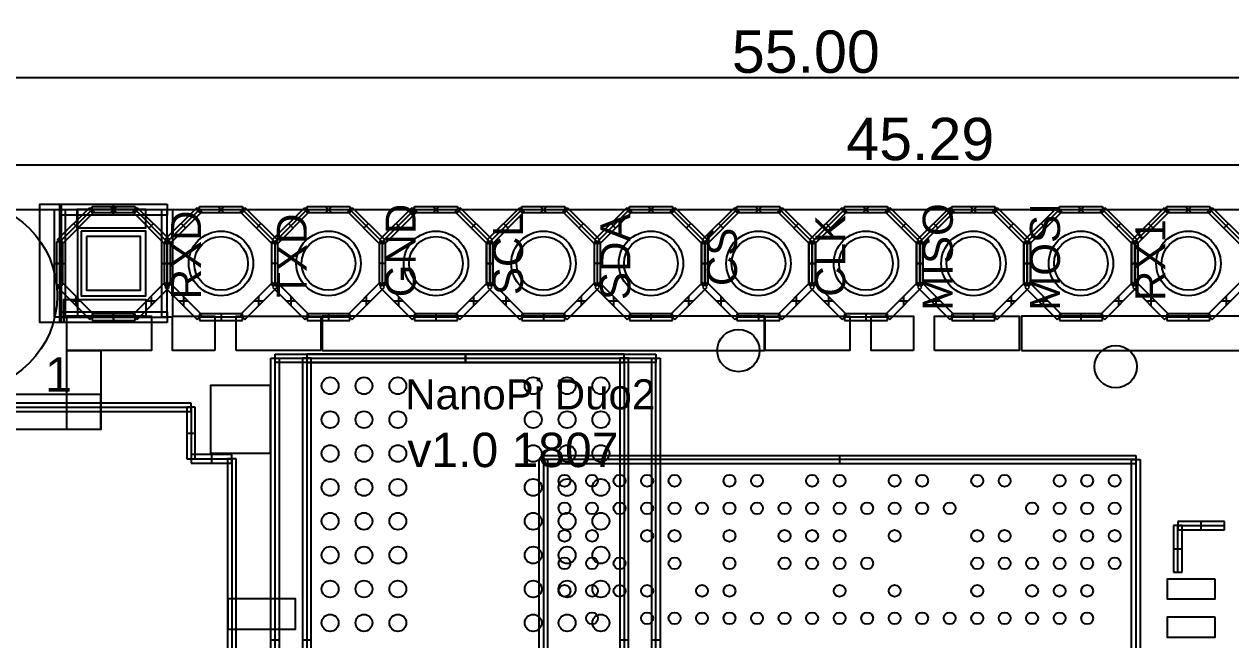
# Model space of a CAD drawing. Header units: millimetres. Extents: x -8.1 to 62.8, y -0.2 to 29.8.
# Drawn here: x 9.03 to 37.54, y 15.24 to 29.78 of the extents above; entities that cross this region are included whole.
import ezdxf

# ---------------------------------------------------------------- set-up
doc = ezdxf.new("R2010")
doc.units = ezdxf.units.MM
doc.header["$MEASUREMENT"] = 0
for name, color, linetype in [('BOT', 12, 'Continuous'), ('KEEPOUT', 13, 'Continuous'), ('SIKL-BOT', 253, 'Continuous'), ('SILK-TOP', 1, 'Continuous'), ('SOLD-TOP', 5, 'Continuous'), ('TOP', 11, 'Continuous'), ('预设值', 7, 'Continuous')]:
    doc.layers.add(name, color=color, linetype=linetype)
doc.styles.add('预设值', font='arial.ttf')
doc.dimstyles.new('尺寸标注造型 01', dxfattribs={"dimtxt": 1, "dimasz": 1, "dimexe": 0.5, "dimexo": 0.5, "dimgap": 0.09, "dimtad": 1, "dimtoh": 1, "dimzin": 1, "dimdsep": 46, "dimtxsty": '预设值', "dimcen": 0.5, "dimazin": 0, "dimtfac": 1, "dimtdec": 4, "dimtix": 1, "dimtmove": 0, "dimatfit": 3, "dimfxl": 1, "dimtolj": 1, "dimtzin": 1, "dimarcsym": 0})

# ---------------------------------------------------------------- blocks, each defined once
blk = doc.blocks.new('*D3')
at = {"layer": 'Defpoints', "color": 0}
for p in [(52.848, 26.461), (7.56, 23.368), (52.848, 23.368)]:
    blk.add_point(p, dxfattribs=at)
at = {"layer": '预设值', "color": 0, "lineweight": -2}
for p, q in [((7.56, 23.868), (7.56, 26.961)), ((52.848, 23.868), (52.848, 26.961)), ((8.56, 26.461), (51.848, 26.461))]:
    blk.add_line(p, q, dxfattribs=at)
at = {"layer": '预设值', "color": 0}
for points in [[(8.56, 26.628), (8.56, 26.295), (7.56, 26.461)], [(51.848, 26.295), (51.848, 26.628), (52.848, 26.461)]]:
    blk.add_solid(points, dxfattribs=at)
at = {"layer": '预设值', "color": 0, "insert": (30.204, 27.062), "char_height": 1, "attachment_point": 5, "style": '预设值'}
blk.add_mtext('\\A1;45.29', dxfattribs=at)
blk = doc.blocks.new('*D4')
at = {"layer": 'Defpoints', "color": 0}
for p in [(55, 28.525), (0, 23.079), (55, 21.753)]:
    blk.add_point(p, dxfattribs=at)
at = {"layer": '预设值', "color": 0, "lineweight": -2}
for p, q in [((0, 23.579), (0, 29.025)), ((55, 22.253), (55, 29.025)), ((1, 28.525), (54, 28.525))]:
    blk.add_line(p, q, dxfattribs=at)
at = {"layer": '预设值', "color": 0}
for points in [[(1, 28.692), (1, 28.358), (0, 28.525)], [(54, 28.358), (54, 28.692), (55, 28.525)]]:
    blk.add_solid(points, dxfattribs=at)
at = {"layer": '预设值', "color": 0, "insert": (27.5, 29.125), "char_height": 1, "attachment_point": 5, "style": '预设值'}
blk.add_mtext('\\A1;55.00', dxfattribs=at)

msp = doc.modelspace()

# ---------------------------------------------------------------- linework, layer by layer
at = {"layer": 'BOT'}
for points in [[(10.506, 24.765), (10.506, 23.495), (11.776, 23.495), (11.776, 24.765), (10.506, 24.765)], [(13.429, 19.65), (14.851, 19.65), (14.851, 21.25), (13.429, 21.25), (13.429, 19.65)], [(13.84, 15.494), (15.44, 15.494), (15.44, 16.206), (13.84, 16.206), (13.84, 15.494)]]:
    msp.add_lwpolyline(points, dxfattribs=at)
for centre, radius in [((13.681, 24.13), 0.635), ((16.221, 24.13), 0.635), ((18.761, 24.13), 0.635), ((21.301, 24.13), 0.635), ((23.841, 24.13), 0.635), ((26.381, 24.13), 0.635), ((28.921, 24.13), 0.635), ((31.461, 24.13), 0.635), ((34.001, 24.13), 0.635), ((36.541, 24.13), 0.635), ((25.908, 22.073), 0.5), ((34.823, 21.692), 0.5), ((16.259, 21.24), 0.2), ((17.059, 21.24), 0.2), ((17.859, 21.24), 0.2), ((21.059, 21.24), 0.2), ((21.859, 21.24), 0.2), ((22.659, 21.24), 0.2), ((16.259, 20.44), 0.2), ((17.059, 20.44), 0.2), ((17.859, 20.44), 0.2), ((21.059, 20.44), 0.2), ((21.859, 20.44), 0.2), ((22.659, 20.44), 0.2), ((16.259, 19.64), 0.2), ((17.059, 19.64), 0.2), ((17.859, 19.64), 0.2), ((21.059, 19.64), 0.2), ((21.859, 19.64), 0.2), ((22.659, 19.64), 0.2), ((16.259, 18.84), 0.2), ((17.059, 18.84), 0.2), ((17.859, 18.84), 0.2), ((21.059, 18.84), 0.2), ((21.859, 18.84), 0.2), ((22.659, 18.84), 0.2), ((16.259, 18.04), 0.2), ((17.059, 18.04), 0.2), ((17.859, 18.04), 0.2), ((21.059, 18.04), 0.2), ((21.859, 18.04), 0.2), ((22.659, 18.04), 0.2), ((16.259, 17.24), 0.2), ((17.059, 17.24), 0.2), ((17.859, 17.24), 0.2), ((21.059, 17.24), 0.2), ((21.859, 17.24), 0.2), ((22.659, 17.24), 0.2), ((16.259, 16.44), 0.2), ((17.059, 16.44), 0.2), ((17.859, 16.44), 0.2), ((21.059, 16.44), 0.2), ((21.859, 16.44), 0.2), ((22.659, 16.44), 0.2), ((16.259, 15.64), 0.2), ((17.059, 15.64), 0.2), ((17.859, 15.64), 0.2), ((21.059, 15.64), 0.2), ((21.859, 15.64), 0.2), ((22.659, 15.64), 0.2)]:
    msp.add_circle(centre, radius, dxfattribs=at)
at = {"layer": 'KEEPOUT'}
msp.add_circle((7.56, 23.368), 2.25, dxfattribs=at)
at = {"layer": 'SIKL-BOT'}
for p, q in [((9.744, 22.86), (9.744, 25.4)), ((9.744, 25.4), (9.998, 25.4)), ((9.817, 24.692), (10.579, 25.454)), ((9.871, 25.527), (12.411, 25.527)), ((9.871, 25.273), (9.871, 25.527)), ((10.633, 25.4), (9.871, 24.638)), ((9.871, 22.86), (9.871, 25.4)), ((9.871, 25.4), (12.411, 25.4)), ((9.998, 25.4), (9.998, 22.86)), ((10.579, 25.454), (10.687, 25.346)), ((10.633, 25.476), (11.649, 25.476)), ((10.633, 25.324), (10.633, 25.476)), ((11.217, 25.476), (11.065, 25.324)), ((11.217, 25.324), (11.065, 25.476)), ((11.141, 25.273), (11.141, 25.527)), ((11.595, 25.346), (11.703, 25.454)), ((11.649, 25.476), (11.649, 25.324)), ((12.411, 24.638), (11.649, 25.4)), ((11.703, 25.454), (12.465, 24.692)), ((12.284, 25.4), (12.538, 25.4)), ((12.284, 22.86), (12.284, 25.4)), ((12.357, 24.692), (13.119, 25.454)), ((12.411, 25.527), (12.411, 25.273)), ((13.173, 25.4), (12.411, 24.638)), ((12.411, 22.86), (12.411, 25.4)), ((12.538, 25.4), (12.538, 22.86)), ((13.119, 25.454), (13.227, 25.346)), ((13.173, 25.476), (14.189, 25.476)), ((13.173, 25.324), (13.173, 25.476)), ((13.757, 25.476), (13.605, 25.324)), ((13.757, 25.324), (13.605, 25.476)), ((14.135, 25.346), (14.243, 25.454)), ((14.189, 25.476), (14.189, 25.324)), ((14.951, 24.638), (14.189, 25.4)), ((14.243, 25.454), (15.005, 24.692)), ((14.897, 24.692), (15.659, 25.454)), ((15.713, 25.4), (14.951, 24.638)), ((15.659, 25.454), (15.767, 25.346)), ((15.713, 25.476), (16.729, 25.476)), ((15.713, 25.324), (15.713, 25.476)), ((16.297, 25.476), (16.145, 25.324)), ((16.297, 25.324), (16.145, 25.476)), ((16.675, 25.346), (16.783, 25.454)), ((16.729, 25.476), (16.729, 25.324)), ((17.491, 24.638), (16.729, 25.4)), ((16.783, 25.454), (17.545, 24.692)), ((17.437, 24.692), (18.199, 25.454)), ((18.253, 25.4), (17.491, 24.638)), ((18.199, 25.454), (18.307, 25.346)), ((18.253, 25.476), (19.269, 25.476)), ((18.253, 25.324), (18.253, 25.476)), ((18.837, 25.476), (18.685, 25.324)), ((18.837, 25.324), (18.685, 25.476)), ((19.215, 25.346), (19.323, 25.454)), ((19.269, 25.476), (19.269, 25.324)), ((20.031, 24.638), (19.269, 25.4)), ((19.323, 25.454), (20.085, 24.692)), ((19.977, 24.692), (20.739, 25.454)), ((20.793, 25.4), (20.031, 24.638)), ((20.739, 25.454), (20.847, 25.346)), ((20.793, 25.476), (21.809, 25.476)), ((20.793, 25.324), (20.793, 25.476)), ((21.377, 25.476), (21.225, 25.324)), ((21.377, 25.324), (21.225, 25.476)), ((21.755, 25.346), (21.863, 25.454)), ((21.809, 25.476), (21.809, 25.324)), ((22.571, 24.638), (21.809, 25.4)), ((21.863, 25.454), (22.625, 24.692)), ((22.517, 24.692), (23.279, 25.454)), ((23.333, 25.4), (22.571, 24.638)), ((23.279, 25.454), (23.387, 25.346)), ((23.333, 25.476), (24.349, 25.476)), ((23.333, 25.324), (23.333, 25.476)), ((23.917, 25.476), (23.765, 25.324)), ((23.917, 25.324), (23.765, 25.476)), ((24.295, 25.346), (24.403, 25.454)), ((24.349, 25.476), (24.349, 25.324)), ((25.111, 24.638), (24.349, 25.4)), ((24.403, 25.454), (25.165, 24.692)), ((25.057, 24.692), (25.819, 25.454)), ((25.873, 25.4), (25.111, 24.638)), ((25.819, 25.454), (25.927, 25.346)), ((25.873, 25.476), (26.889, 25.476)), ((25.873, 25.324), (25.873, 25.476)), ((26.457, 25.476), (26.305, 25.324)), ((26.457, 25.324), (26.305, 25.476)), ((26.835, 25.346), (26.943, 25.454)), ((26.889, 25.476), (26.889, 25.324)), ((27.651, 24.638), (26.889, 25.4)), ((26.943, 25.454), (27.705, 24.692)), ((27.597, 24.692), (28.359, 25.454)), ((28.413, 25.4), (27.651, 24.638)), ((28.359, 25.454), (28.467, 25.346)), ((28.413, 25.476), (29.429, 25.476)), ((28.413, 25.324), (28.413, 25.476)), ((28.997, 25.476), (28.845, 25.324)), ((28.997, 25.324), (28.845, 25.476)), ((29.375, 25.346), (29.483, 25.454)), ((29.429, 25.476), (29.429, 25.324)), ((30.191, 24.638), (29.429, 25.4)), ((29.483, 25.454), (30.245, 24.692)), ((30.137, 24.692), (30.899, 25.454)), ((30.953, 25.4), (30.191, 24.638)), ((30.899, 25.454), (31.007, 25.346)), ((30.953, 25.476), (31.969, 25.476)), ((30.953, 25.324), (30.953, 25.476)), ((31.537, 25.476), (31.385, 25.324)), ((31.537, 25.324), (31.385, 25.476)), ((31.915, 25.346), (32.023, 25.454)), ((31.969, 25.476), (31.969, 25.324)), ((32.731, 24.638), (31.969, 25.4)), ((32.023, 25.454), (32.785, 24.692)), ((32.677, 24.692), (33.439, 25.454)), ((33.493, 25.4), (32.731, 24.638)), ((33.439, 25.454), (33.547, 25.346)), ((33.493, 25.476), (34.509, 25.476)), ((33.493, 25.324), (33.493, 25.476)), ((34.077, 25.476), (33.925, 25.324)), ((34.077, 25.324), (33.925, 25.476)), ((34.455, 25.346), (34.563, 25.454)), ((34.509, 25.476), (34.509, 25.324)), ((35.271, 24.638), (34.509, 25.4)), ((34.563, 25.454), (35.325, 24.692)), ((35.217, 24.692), (35.979, 25.454)), ((36.033, 25.4), (35.271, 24.638)), ((35.979, 25.454), (36.087, 25.346)), ((36.033, 25.476), (37.049, 25.476)), ((36.033, 25.324), (36.033, 25.476)), ((36.617, 25.476), (36.465, 25.324)), ((36.617, 25.324), (36.465, 25.476)), ((36.995, 25.346), (37.103, 25.454)), ((37.049, 25.476), (37.049, 25.324)), ((37.811, 24.638), (37.049, 25.4)), ((37.103, 25.454), (37.865, 24.692)), ((12.411, 25.273), (9.871, 25.273)), ((10.687, 25.346), (9.925, 24.584)), ((11.649, 25.324), (10.633, 25.324)), ((12.357, 24.584), (11.595, 25.346)), ((13.227, 25.346), (12.465, 24.584)), ((14.189, 25.324), (13.173, 25.324)), ((14.897, 24.584), (14.135, 25.346)), ((15.767, 25.346), (15.005, 24.584)), ((16.729, 25.324), (15.713, 25.324)), ((17.437, 24.584), (16.675, 25.346)), ((18.307, 25.346), (17.545, 24.584)), ((19.269, 25.324), (18.253, 25.324)), ((19.977, 24.584), (19.215, 25.346)), ((20.847, 25.346), (20.085, 24.584)), ((21.809, 25.324), (20.793, 25.324)), ((22.517, 24.584), (21.755, 25.346)), ((23.387, 25.346), (22.625, 24.584)), ((24.349, 25.324), (23.333, 25.324)), ((25.057, 24.584), (24.295, 25.346)), ((25.927, 25.346), (25.165, 24.584)), ((26.889, 25.324), (25.873, 25.324)), ((27.597, 24.584), (26.835, 25.346)), ((28.467, 25.346), (27.705, 24.584)), ((29.429, 25.324), (28.413, 25.324)), ((30.137, 24.584), (29.375, 25.346)), ((31.007, 25.346), (30.245, 24.584)), ((31.969, 25.324), (30.953, 25.324)), ((32.677, 24.584), (31.915, 25.346)), ((33.547, 25.346), (32.785, 24.584)), ((34.509, 25.324), (33.493, 25.324)), ((35.217, 24.584), (34.455, 25.346)), ((36.087, 25.346), (35.325, 24.584)), ((37.049, 25.324), (36.033, 25.324)), ((37.757, 24.584), (36.995, 25.346)), ((10.306, 24.965), (10.198, 25.073)), ((12.084, 25.073), (11.976, 24.965)), ((12.846, 24.965), (12.738, 25.073)), ((14.624, 25.073), (14.516, 24.965)), ((15.386, 24.965), (15.278, 25.073)), ((17.164, 25.073), (17.056, 24.965)), ((17.926, 24.965), (17.818, 25.073)), ((19.704, 25.073), (19.596, 24.965)), ((20.466, 24.965), (20.358, 25.073)), ((22.244, 25.073), (22.136, 24.965)), ((23.006, 24.965), (22.898, 25.073)), ((24.784, 25.073), (24.676, 24.965)), ((25.546, 24.965), (25.438, 25.073)), ((27.324, 25.073), (27.216, 24.965)), ((28.086, 24.965), (27.978, 25.073)), ((29.864, 25.073), (29.756, 24.965)), ((30.626, 24.965), (30.518, 25.073)), ((32.404, 25.073), (32.296, 24.965)), ((33.166, 24.965), (33.058, 25.073)), ((34.944, 25.073), (34.836, 24.965)), ((35.706, 24.965), (35.598, 25.073)), ((37.484, 25.073), (37.376, 24.965)), ((9.795, 24.638), (9.795, 23.622)), ((9.947, 24.638), (9.795, 24.638)), ((9.925, 24.584), (9.817, 24.692)), ((9.871, 24.638), (9.871, 23.622)), ((9.947, 23.622), (9.947, 24.638)), ((12.335, 24.638), (12.335, 23.622)), ((12.487, 24.638), (12.335, 24.638)), ((12.335, 24.638), (12.335, 23.622)), ((12.487, 24.638), (12.335, 24.638)), ((12.465, 24.692), (12.357, 24.584)), ((12.465, 24.584), (12.357, 24.692)), ((12.411, 24.638), (12.411, 23.622)), ((12.411, 24.638), (12.411, 23.622)), ((12.487, 23.622), (12.487, 24.638)), ((12.487, 23.622), (12.487, 24.638)), ((14.875, 24.638), (14.875, 23.622)), ((15.027, 24.638), (14.875, 24.638)), ((14.875, 24.638), (14.875, 23.622)), ((15.027, 24.638), (14.875, 24.638)), ((15.005, 24.692), (14.897, 24.584)), ((15.005, 24.584), (14.897, 24.692)), ((14.951, 24.638), (14.951, 23.622)), ((14.951, 24.638), (14.951, 23.622)), ((15.027, 23.622), (15.027, 24.638)), ((15.027, 23.622), (15.027, 24.638)), ((17.415, 24.638), (17.415, 23.622)), ((17.567, 24.638), (17.415, 24.638)), ((17.415, 24.638), (17.415, 23.622)), ((17.567, 24.638), (17.415, 24.638)), ((17.545, 24.692), (17.437, 24.584)), ((17.545, 24.584), (17.437, 24.692)), ((17.491, 24.638), (17.491, 23.622)), ((17.491, 24.638), (17.491, 23.622)), ((17.567, 23.622), (17.567, 24.638)), ((17.567, 23.622), (17.567, 24.638)), ((19.955, 24.638), (19.955, 23.622)), ((20.107, 24.638), (19.955, 24.638)), ((19.955, 24.638), (20.107, 24.638)), ((19.955, 23.622), (19.955, 24.638)), ((19.955, 24.638), (19.955, 23.622)), ((20.107, 24.638), (19.955, 24.638)), ((20.085, 24.692), (19.977, 24.584)), ((20.085, 24.584), (19.977, 24.692)), ((20.031, 24.638), (20.031, 23.622)), ((20.031, 23.622), (20.031, 24.638)), ((20.031, 24.638), (20.031, 23.622)), ((20.107, 23.622), (20.107, 24.638)), ((20.107, 24.638), (20.107, 23.622)), ((20.107, 23.622), (20.107, 24.638)), ((22.495, 24.638), (22.495, 23.622)), ((22.647, 24.638), (22.495, 24.638)), ((22.495, 24.638), (22.495, 23.622)), ((22.647, 24.638), (22.495, 24.638)), ((22.625, 24.584), (22.517, 24.692)), ((22.625, 24.692), (22.517, 24.584)), ((22.571, 24.638), (22.571, 23.622)), ((22.571, 24.638), (22.571, 23.622)), ((22.647, 23.622), (22.647, 24.638)), ((22.647, 23.622), (22.647, 24.638)), ((25.035, 24.638), (25.187, 24.638)), ((25.035, 23.622), (25.035, 24.638)), ((25.035, 24.638), (25.035, 23.622)), ((25.187, 24.638), (25.035, 24.638)), ((25.035, 24.638), (25.035, 23.622)), ((25.187, 24.638), (25.035, 24.638)), ((25.165, 24.692), (25.057, 24.584)), ((25.165, 24.584), (25.057, 24.692)), ((25.111, 23.622), (25.111, 24.638)), ((25.111, 24.638), (25.111, 23.622)), ((25.111, 24.638), (25.111, 23.622)), ((25.187, 24.638), (25.187, 23.622)), ((25.187, 23.622), (25.187, 24.638)), ((25.187, 23.622), (25.187, 24.638)), ((27.575, 24.638), (27.727, 24.638)), ((27.575, 23.622), (27.575, 24.638)), ((27.575, 24.638), (27.575, 23.622)), ((27.727, 24.638), (27.575, 24.638)), ((27.575, 24.638), (27.575, 23.622)), ((27.727, 24.638), (27.575, 24.638)), ((27.705, 24.692), (27.597, 24.584)), ((27.705, 24.584), (27.597, 24.692)), ((27.651, 23.622), (27.651, 24.638)), ((27.651, 24.638), (27.651, 23.622)), ((27.651, 24.638), (27.651, 23.622)), ((27.727, 24.638), (27.727, 23.622)), ((27.727, 23.622), (27.727, 24.638)), ((27.727, 23.622), (27.727, 24.638)), ((30.115, 24.638), (30.267, 24.638)), ((30.115, 23.622), (30.115, 24.638)), ((30.115, 24.638), (30.115, 23.622)), ((30.267, 24.638), (30.115, 24.638)), ((30.115, 24.638), (30.115, 23.622)), ((30.267, 24.638), (30.115, 24.638)), ((30.245, 24.692), (30.137, 24.584)), ((30.245, 24.584), (30.137, 24.692)), ((30.191, 23.622), (30.191, 24.638)), ((30.191, 24.638), (30.191, 23.622)), ((30.191, 24.638), (30.191, 23.622)), ((30.267, 24.638), (30.267, 23.622)), ((30.267, 23.622), (30.267, 24.638)), ((30.267, 23.622), (30.267, 24.638)), ((32.655, 24.638), (32.807, 24.638)), ((32.655, 23.622), (32.655, 24.638)), ((32.655, 24.638), (32.655, 23.622)), ((32.807, 24.638), (32.655, 24.638)), ((32.655, 24.638), (32.655, 23.622)), ((32.807, 24.638), (32.655, 24.638)), ((32.785, 24.692), (32.677, 24.584)), ((32.785, 24.584), (32.677, 24.692)), ((32.731, 23.622), (32.731, 24.638)), ((32.731, 24.638), (32.731, 23.622)), ((32.731, 24.638), (32.731, 23.622)), ((32.807, 24.638), (32.807, 23.622)), ((32.807, 23.622), (32.807, 24.638)), ((32.807, 23.622), (32.807, 24.638)), ((35.195, 24.638), (35.347, 24.638)), ((35.195, 23.622), (35.195, 24.638)), ((35.195, 24.638), (35.195, 23.622)), ((35.347, 24.638), (35.195, 24.638)), ((35.195, 24.638), (35.195, 23.622)), ((35.347, 24.638), (35.195, 24.638)), ((35.325, 24.692), (35.217, 24.584)), ((35.325, 24.584), (35.217, 24.692)), ((35.271, 23.622), (35.271, 24.638)), ((35.271, 24.638), (35.271, 23.622)), ((35.271, 24.638), (35.271, 23.622)), ((35.347, 24.638), (35.347, 23.622)), ((35.347, 23.622), (35.347, 24.638)), ((35.347, 23.622), (35.347, 24.638)), ((9.744, 24.13), (9.998, 24.13)), ((9.947, 24.13), (9.795, 24.13)), ((12.284, 24.13), (12.538, 24.13)), ((12.487, 24.13), (12.335, 24.13)), ((12.487, 24.13), (12.335, 24.13)), ((15.027, 24.13), (14.875, 24.13)), ((15.027, 24.13), (14.875, 24.13)), ((17.567, 24.13), (17.415, 24.13)), ((17.567, 24.13), (17.415, 24.13)), ((20.107, 24.13), (19.955, 24.13)), ((19.955, 24.13), (20.107, 24.13)), ((20.107, 24.13), (19.955, 24.13)), ((22.647, 24.13), (22.495, 24.13)), ((22.647, 24.13), (22.495, 24.13)), ((25.035, 24.13), (25.187, 24.13)), ((25.187, 24.13), (25.035, 24.13)), ((25.187, 24.13), (25.035, 24.13)), ((27.575, 24.13), (27.727, 24.13)), ((27.727, 24.13), (27.575, 24.13)), ((27.727, 24.13), (27.575, 24.13)), ((30.115, 24.13), (30.267, 24.13)), ((30.267, 24.13), (30.115, 24.13)), ((30.267, 24.13), (30.115, 24.13)), ((32.655, 24.13), (32.807, 24.13)), ((32.807, 24.13), (32.655, 24.13)), ((32.807, 24.13), (32.655, 24.13)), ((35.195, 24.13), (35.347, 24.13)), ((35.347, 24.13), (35.195, 24.13)), ((35.347, 24.13), (35.195, 24.13)), ((9.925, 23.676), (9.817, 23.568)), ((10.687, 22.914), (9.925, 23.676)), ((12.357, 23.676), (11.595, 22.914)), ((12.465, 23.568), (12.357, 23.676)), ((12.465, 23.676), (12.357, 23.568)), ((13.227, 22.914), (12.465, 23.676)), ((14.897, 23.676), (14.135, 22.914)), ((15.005, 23.568), (14.897, 23.676)), ((15.005, 23.676), (14.897, 23.568)), ((15.767, 22.914), (15.005, 23.676)), ((17.437, 23.676), (16.675, 22.914)), ((17.545, 23.568), (17.437, 23.676)), ((17.545, 23.676), (17.437, 23.568)), ((18.307, 22.914), (17.545, 23.676)), ((19.977, 23.676), (19.215, 22.914)), ((20.085, 23.568), (19.977, 23.676)), ((20.085, 23.676), (19.977, 23.568)), ((20.847, 22.914), (20.085, 23.676)), ((22.517, 23.676), (21.755, 22.914)), ((22.625, 23.676), (22.517, 23.568)), ((22.625, 23.568), (22.517, 23.676)), ((23.387, 22.914), (22.625, 23.676)), ((25.057, 23.676), (24.295, 22.914)), ((25.165, 23.568), (25.057, 23.676)), ((25.165, 23.676), (25.057, 23.568)), ((25.927, 22.914), (25.165, 23.676)), ((27.597, 23.676), (26.835, 22.914)), ((27.705, 23.568), (27.597, 23.676)), ((27.705, 23.676), (27.597, 23.568)), ((28.467, 22.914), (27.705, 23.676)), ((30.137, 23.676), (29.375, 22.914)), ((30.245, 23.568), (30.137, 23.676)), ((30.245, 23.676), (30.137, 23.568)), ((31.007, 22.914), (30.245, 23.676)), ((32.677, 23.676), (31.915, 22.914)), ((32.785, 23.568), (32.677, 23.676)), ((32.785, 23.676), (32.677, 23.568)), ((33.547, 22.914), (32.785, 23.676)), ((35.217, 23.676), (34.455, 22.914)), ((35.325, 23.568), (35.217, 23.676)), ((35.325, 23.676), (35.217, 23.568)), ((36.087, 22.914), (35.325, 23.676)), ((37.757, 23.676), (36.995, 22.914)), ((9.795, 23.622), (9.947, 23.622)), ((9.817, 23.568), (10.579, 22.806)), ((11.703, 22.806), (12.465, 23.568)), ((12.335, 23.622), (12.487, 23.622)), ((12.335, 23.622), (12.487, 23.622)), ((12.357, 23.568), (13.119, 22.806)), ((14.243, 22.806), (15.005, 23.568)), ((14.875, 23.622), (15.027, 23.622)), ((14.875, 23.622), (15.027, 23.622)), ((14.897, 23.568), (15.659, 22.806)), ((16.783, 22.806), (17.545, 23.568)), ((17.415, 23.622), (17.567, 23.622)), ((17.415, 23.622), (17.567, 23.622)), ((17.437, 23.568), (18.199, 22.806)), ((19.323, 22.806), (20.085, 23.568)), ((19.955, 23.622), (20.107, 23.622)), ((20.107, 23.622), (19.955, 23.622)), ((19.955, 23.622), (20.107, 23.622)), ((19.977, 23.568), (20.739, 22.806)), ((21.863, 22.806), (22.625, 23.568)), ((22.495, 23.622), (22.647, 23.622)), ((22.495, 23.622), (22.647, 23.622)), ((22.517, 23.568), (23.279, 22.806)), ((24.403, 22.806), (25.165, 23.568)), ((25.187, 23.622), (25.035, 23.622)), ((25.035, 23.622), (25.187, 23.622)), ((25.035, 23.622), (25.187, 23.622)), ((25.057, 23.568), (25.819, 22.806)), ((26.943, 22.806), (27.705, 23.568)), ((27.727, 23.622), (27.575, 23.622)), ((27.575, 23.622), (27.727, 23.622)), ((27.575, 23.622), (27.727, 23.622)), ((27.597, 23.568), (28.359, 22.806)), ((29.483, 22.806), (30.245, 23.568)), ((30.267, 23.622), (30.115, 23.622)), ((30.115, 23.622), (30.267, 23.622)), ((30.115, 23.622), (30.267, 23.622)), ((30.137, 23.568), (30.899, 22.806)), ((32.023, 22.806), (32.785, 23.568)), ((32.807, 23.622), (32.655, 23.622)), ((32.655, 23.622), (32.807, 23.622)), ((32.655, 23.622), (32.807, 23.622)), ((32.677, 23.568), (33.439, 22.806)), ((34.563, 22.806), (35.325, 23.568)), ((35.347, 23.622), (35.195, 23.622)), ((35.195, 23.622), (35.347, 23.622)), ((35.195, 23.622), (35.347, 23.622)), ((35.217, 23.568), (35.979, 22.806)), ((37.103, 22.806), (37.865, 23.568)), ((10.36, 23.241), (10.144, 23.241)), ((10.252, 23.349), (10.252, 23.133)), ((12.138, 23.241), (11.922, 23.241)), ((12.03, 23.349), (12.03, 23.133)), ((12.9, 23.241), (12.684, 23.241)), ((12.792, 23.349), (12.792, 23.133)), ((14.678, 23.241), (14.462, 23.241)), ((14.57, 23.349), (14.57, 23.133)), ((15.44, 23.241), (15.224, 23.241)), ((15.332, 23.349), (15.332, 23.133)), ((17.218, 23.241), (17.002, 23.241)), ((17.11, 23.349), (17.11, 23.133)), ((17.98, 23.241), (17.764, 23.241)), ((17.872, 23.349), (17.872, 23.133)), ((19.758, 23.241), (19.542, 23.241)), ((19.65, 23.349), (19.65, 23.133)), ((20.52, 23.241), (20.304, 23.241)), ((20.412, 23.349), (20.412, 23.133)), ((22.298, 23.241), (22.082, 23.241)), ((22.19, 23.349), (22.19, 23.133)), ((23.06, 23.241), (22.844, 23.241)), ((22.952, 23.349), (22.952, 23.133)), ((24.838, 23.241), (24.622, 23.241)), ((24.73, 23.349), (24.73, 23.133)), ((25.6, 23.241), (25.384, 23.241)), ((25.492, 23.349), (25.492, 23.133)), ((27.378, 23.241), (27.162, 23.241)), ((27.27, 23.349), (27.27, 23.133)), ((28.14, 23.241), (27.924, 23.241)), ((28.032, 23.349), (28.032, 23.133)), ((29.918, 23.241), (29.702, 23.241)), ((29.81, 23.349), (29.81, 23.133)), ((30.68, 23.241), (30.464, 23.241)), ((30.572, 23.349), (30.572, 23.133)), ((32.458, 23.241), (32.242, 23.241)), ((32.35, 23.349), (32.35, 23.133)), ((33.22, 23.241), (33.004, 23.241)), ((33.112, 23.349), (33.112, 23.133)), ((34.998, 23.241), (34.782, 23.241)), ((34.89, 23.349), (34.89, 23.133)), ((35.76, 23.241), (35.544, 23.241)), ((35.652, 23.349), (35.652, 23.133)), ((37.538, 23.241), (37.322, 23.241)), ((37.43, 23.349), (37.43, 23.133)), ((9.998, 22.86), (9.744, 22.86)), ((9.871, 22.987), (12.411, 22.987)), ((9.871, 22.733), (9.871, 22.987)), ((9.871, 22.86), (12.411, 22.86)), ((10.579, 22.806), (10.687, 22.914)), ((10.633, 22.936), (10.633, 22.784)), ((11.649, 22.936), (10.633, 22.936)), ((11.649, 22.86), (10.633, 22.86)), ((11.141, 22.733), (11.141, 22.987)), ((11.141, 22.936), (11.141, 22.784)), ((11.595, 22.914), (11.703, 22.806)), ((11.649, 22.784), (11.649, 22.936)), ((12.538, 22.86), (12.284, 22.86)), ((12.411, 22.987), (12.411, 22.733)), ((13.119, 22.806), (13.227, 22.914)), ((13.173, 22.936), (13.173, 22.784)), ((14.189, 22.936), (13.173, 22.936)), ((14.189, 22.86), (13.173, 22.86)), ((13.681, 22.936), (13.681, 22.784)), ((14.135, 22.914), (14.243, 22.806)), ((14.189, 22.784), (14.189, 22.936)), ((15.659, 22.806), (15.767, 22.914)), ((15.713, 22.936), (15.713, 22.784)), ((16.729, 22.936), (15.713, 22.936)), ((16.729, 22.86), (15.713, 22.86)), ((16.221, 22.936), (16.221, 22.784)), ((16.675, 22.914), (16.783, 22.806)), ((16.729, 22.784), (16.729, 22.936)), ((18.199, 22.806), (18.307, 22.914)), ((18.253, 22.936), (18.253, 22.784)), ((19.269, 22.936), (18.253, 22.936)), ((19.269, 22.86), (18.253, 22.86)), ((18.761, 22.936), (18.761, 22.784)), ((19.215, 22.914), (19.323, 22.806)), ((19.269, 22.784), (19.269, 22.936)), ((20.739, 22.806), (20.847, 22.914)), ((20.793, 22.936), (20.793, 22.784)), ((21.809, 22.936), (20.793, 22.936)), ((21.809, 22.86), (20.793, 22.86)), ((21.301, 22.936), (21.301, 22.784)), ((21.755, 22.914), (21.863, 22.806)), ((21.809, 22.784), (21.809, 22.936)), ((23.279, 22.806), (23.387, 22.914)), ((23.333, 22.936), (23.333, 22.784)), ((24.349, 22.936), (23.333, 22.936)), ((24.349, 22.86), (23.333, 22.86)), ((23.841, 22.936), (23.841, 22.784)), ((24.295, 22.914), (24.403, 22.806)), ((24.349, 22.784), (24.349, 22.936)), ((25.819, 22.806), (25.927, 22.914)), ((25.873, 22.936), (25.873, 22.784)), ((26.889, 22.936), (25.873, 22.936)), ((26.889, 22.86), (25.873, 22.86)), ((26.381, 22.936), (26.381, 22.784)), ((26.835, 22.914), (26.943, 22.806)), ((26.889, 22.784), (26.889, 22.936)), ((28.359, 22.806), (28.467, 22.914)), ((28.413, 22.936), (28.413, 22.784)), ((29.429, 22.936), (28.413, 22.936)), ((29.429, 22.86), (28.413, 22.86)), ((28.921, 22.936), (28.921, 22.784)), ((29.375, 22.914), (29.483, 22.806)), ((29.429, 22.784), (29.429, 22.936)), ((30.899, 22.806), (31.007, 22.914)), ((30.953, 22.936), (30.953, 22.784)), ((31.969, 22.936), (30.953, 22.936)), ((31.969, 22.86), (30.953, 22.86)), ((31.461, 22.936), (31.461, 22.784)), ((31.915, 22.914), (32.023, 22.806)), ((31.969, 22.784), (31.969, 22.936)), ((33.439, 22.806), (33.547, 22.914)), ((33.493, 22.936), (33.493, 22.784)), ((34.509, 22.936), (33.493, 22.936)), ((34.509, 22.86), (33.493, 22.86)), ((34.001, 22.936), (34.001, 22.784)), ((34.455, 22.914), (34.563, 22.806)), ((34.509, 22.784), (34.509, 22.936)), ((35.979, 22.806), (36.087, 22.914)), ((36.033, 22.936), (36.033, 22.784)), ((37.049, 22.936), (36.033, 22.936)), ((37.049, 22.86), (36.033, 22.86)), ((36.541, 22.936), (36.541, 22.784)), ((36.995, 22.914), (37.103, 22.806)), ((37.049, 22.784), (37.049, 22.936)), ((12.411, 22.733), (9.871, 22.733)), ((10.633, 22.784), (11.649, 22.784)), ((13.173, 22.784), (14.189, 22.784)), ((15.713, 22.784), (16.729, 22.784)), ((18.253, 22.784), (19.269, 22.784)), ((20.793, 22.784), (21.809, 22.784)), ((23.333, 22.784), (24.349, 22.784)), ((25.873, 22.784), (26.889, 22.784)), ((28.413, 22.784), (29.429, 22.784)), ((30.953, 22.784), (31.969, 22.784)), ((33.493, 22.784), (34.509, 22.784)), ((36.033, 22.784), (37.049, 22.784)), ((14.959, 21.99), (23.959, 21.99)), ((14.959, 21.79), (14.959, 21.99)), ((23.209, 21.99), (15.709, 21.99)), ((15.709, 21.99), (15.709, 21.79)), ((19.459, 21.99), (19.459, 21.79)), ((19.459, 21.79), (19.459, 21.99)), ((23.209, 21.79), (23.209, 21.99)), ((23.959, 21.99), (23.959, 21.79)), ((14.859, 8.59), (14.859, 21.89)), ((14.859, 21.89), (15.059, 21.89)), ((14.959, 8.59), (14.959, 21.89)), ((14.959, 21.89), (23.959, 21.89)), ((23.959, 21.79), (14.959, 21.79)), ((15.059, 21.89), (15.059, 8.59)), ((15.609, 21.89), (15.609, 8.59)), ((15.809, 21.89), (15.609, 21.89)), ((15.709, 21.89), (15.709, 8.59)), ((15.709, 21.89), (23.209, 21.89)), ((15.709, 21.79), (23.209, 21.79)), ((15.809, 8.59), (15.809, 21.89)), ((23.109, 21.89), (23.109, 8.59)), ((23.309, 21.89), (23.109, 21.89)), ((23.209, 21.89), (23.209, 8.59)), ((23.309, 8.59), (23.309, 21.89)), ((23.859, 21.89), (24.059, 21.89)), ((23.859, 8.59), (23.859, 21.89)), ((23.959, 8.59), (23.959, 21.89)), ((24.059, 21.89), (24.059, 8.59)), ((12.973, 20.833), (0.121, 20.833)), ((12.973, 20.633), (12.973, 20.833)), ((0.121, 20.733), (12.973, 20.733)), ((0.121, 20.633), (12.973, 20.633)), ((12.873, 20.733), (12.873, 19.514)), ((13.073, 20.733), (12.873, 20.733)), ((12.973, 20.733), (12.973, 19.514)), ((13.073, 19.514), (13.073, 20.733)), ((12.873, 20.123), (13.073, 20.123)), ((12.873, 19.514), (13.073, 19.514)), ((13.938, 19.614), (12.973, 19.614)), ((12.973, 19.614), (12.973, 19.414)), ((12.973, 19.514), (13.938, 19.514)), ((12.973, 19.414), (13.938, 19.414)), ((13.456, 19.614), (13.456, 19.414)), ((13.838, 19.514), (13.838, 6.714)), ((14.038, 19.514), (13.838, 19.514)), ((13.938, 19.414), (13.938, 19.614)), ((13.938, 19.514), (13.938, 6.714)), ((14.038, 6.714), (14.038, 19.514)), ((14.859, 15.24), (15.059, 15.24)), ((15.609, 15.24), (15.809, 15.24)), ((23.109, 15.24), (23.309, 15.24)), ((23.859, 15.24), (24.059, 15.24))]:
    msp.add_line(p, q, dxfattribs=at)
msp.add_lwpolyline([(9.906, 25.527), (9.906, 22.733), (9.398, 22.733), (9.398, 25.527), (9.906, 25.527)], dxfattribs=at)
at = {"layer": 'SILK-TOP'}
for p, q in [((21.198, 5.497), (21.198, 19.497)), ((21.198, 19.497), (21.399, 19.497)), ((21.298, 19.597), (35.299, 19.597)), ((21.298, 19.397), (21.298, 19.597)), ((21.298, 19.497), (21.298, 5.497)), ((35.299, 19.497), (21.298, 19.497)), ((35.299, 19.397), (21.298, 19.397)), ((21.399, 19.497), (21.399, 5.497)), ((28.298, 19.597), (28.298, 19.397)), ((35.198, 19.497), (35.399, 19.497)), ((35.198, 5.497), (35.198, 19.497)), ((35.299, 19.597), (35.299, 19.397)), ((35.299, 19.497), (35.299, 5.497)), ((35.399, 19.497), (35.399, 5.497)), ((37.391, 18.038), (36.291, 18.038)), ((36.291, 18.038), (36.291, 17.838)), ((36.841, 17.838), (36.841, 18.038)), ((37.391, 17.838), (37.391, 18.038)), ((36.191, 17.938), (36.191, 16.838)), ((36.391, 17.938), (36.191, 17.938)), ((36.291, 17.938), (37.391, 17.938)), ((36.291, 16.838), (36.291, 17.938)), ((36.291, 17.838), (37.391, 17.838)), ((36.391, 16.838), (36.391, 17.938)), ((36.191, 17.388), (36.391, 17.388)), ((36.191, 16.838), (36.391, 16.838))]:
    msp.add_line(p, q, dxfattribs=at)
for points in [[(9.398, 22.733), (9.398, 25.4), (10.287, 25.4), (10.287, 22.888), (9.964, 22.888), (9.964, 22.733), (9.398, 22.733)], [(10.277, 25.4), (10.277, 24.973), (11.905, 24.973), (11.905, 25.4), (10.277, 25.4)], [(9.964, 22.883), (9.964, 23.279), (11.908, 23.279), (11.908, 22.883), (9.964, 22.883)], [(16.073, 22.07), (26.523, 22.07), (26.523, 22.883), (16.073, 22.883), (16.073, 22.07)], [(32.593, 22.073), (44.417, 22.073), (44.417, 22.885), (32.593, 22.885), (32.593, 22.073)], [(10.033, 20.218), (10.846, 20.218), (10.846, 22.068), (10.033, 22.068), (10.033, 20.218)], [(8.265, 20.218), (10.839, 20.218), (10.839, 21.031), (8.265, 21.031), (8.265, 20.218)]]:
    msp.add_lwpolyline(points, dxfattribs=at)
at = {"layer": 'SOLD-TOP'}
for points in [[(10.038, 22.07), (10.038, 22.883), (12.038, 22.883), (12.038, 22.07), (10.038, 22.07)], [(13.538, 22.07), (12.538, 22.07), (12.538, 22.883), (13.538, 22.883), (13.538, 22.07)], [(14.038, 22.07), (14.038, 22.883), (16.038, 22.883), (16.038, 22.07), (14.038, 22.07)], [(26.543, 22.073), (26.543, 22.885), (28.543, 22.885), (28.543, 22.073), (26.543, 22.073)], [(30.043, 22.073), (29.043, 22.073), (29.043, 22.885), (30.043, 22.885), (30.043, 22.073)], [(30.543, 22.073), (30.543, 22.885), (32.543, 22.885), (32.543, 22.073), (30.543, 22.073)]]:
    msp.add_lwpolyline(points, dxfattribs=at)
msp.add_circle((7.56, 23.368), 2.25, dxfattribs=at)
at = {"layer": 'TOP'}
msp.add_lwpolyline([(0, 1.6), (0, 23.8, -0.414212), (1.6, 25.4), (53.4, 25.4, -0.414213), (55, 23.8), (55, 1.6, -0.414213), (53.4, 0), (1.6, 0, -0.414212), (0, 1.6)], format="xyb", dxfattribs=at)
for points in [[(10.379, 24.892), (10.379, 23.368), (11.903, 23.368), (11.903, 24.892), (10.379, 24.892)], [(37.162, 16.679), (37.162, 16.197), (36.045, 16.197), (36.045, 16.679), (37.162, 16.679)], [(37.162, 15.779), (37.162, 15.297), (36.045, 15.297), (36.045, 15.779), (37.162, 15.779)]]:
    msp.add_lwpolyline(points, dxfattribs=at)
for centre, radius in [((13.681, 24.13), 0.762), ((16.221, 24.13), 0.762), ((18.761, 24.13), 0.762), ((21.301, 24.13), 0.762), ((23.841, 24.13), 0.762), ((26.381, 24.13), 0.762), ((28.921, 24.13), 0.762), ((31.461, 24.13), 0.762), ((34.001, 24.13), 0.762), ((36.541, 24.13), 0.762), ((21.798, 18.997), 0.14), ((22.449, 18.997), 0.14), ((23.099, 18.997), 0.14), ((23.749, 18.997), 0.14), ((24.399, 18.997), 0.14), ((25.697, 18.997), 0.14), ((26.348, 18.997), 0.14), ((27.648, 18.997), 0.14), ((28.298, 18.997), 0.14), ((29.599, 18.997), 0.14), ((30.249, 18.997), 0.14), ((31.55, 18.997), 0.14), ((32.197, 18.997), 0.14), ((33.498, 18.997), 0.14), ((34.148, 18.997), 0.14), ((34.798, 18.997), 0.14), ((21.798, 18.346), 0.14), ((22.449, 18.346), 0.14), ((23.099, 18.346), 0.14), ((23.749, 18.346), 0.14), ((24.399, 18.346), 0.14), ((25.047, 18.346), 0.14), ((25.697, 18.346), 0.14), ((26.348, 18.346), 0.14), ((26.998, 18.346), 0.14), ((27.648, 18.346), 0.14), ((28.298, 18.346), 0.14), ((28.949, 18.346), 0.14), ((29.599, 18.346), 0.14), ((30.249, 18.346), 0.14), ((30.899, 18.346), 0.14), ((32.847, 18.346), 0.14), ((33.498, 18.346), 0.14), ((34.148, 18.346), 0.14), ((34.798, 18.346), 0.14), ((21.798, 17.696), 0.14), ((22.449, 17.696), 0.14), ((23.749, 17.696), 0.14), ((24.399, 17.696), 0.14), ((25.697, 17.696), 0.14), ((26.998, 17.696), 0.14), ((27.648, 17.696), 0.14), ((28.298, 17.696), 0.14), ((29.599, 17.696), 0.14), ((31.55, 17.696), 0.14), ((32.197, 17.696), 0.14), ((33.498, 17.696), 0.14), ((34.148, 17.696), 0.14), ((34.798, 17.696), 0.14), ((21.798, 17.046), 0.14), ((22.449, 17.046), 0.14), ((23.099, 17.046), 0.14), ((24.399, 17.046), 0.14), ((25.697, 17.046), 0.14), ((26.998, 17.046), 0.14), ((27.648, 17.046), 0.14), ((28.298, 17.046), 0.14), ((28.949, 17.046), 0.14), ((31.55, 17.046), 0.14), ((32.197, 17.046), 0.14), ((32.847, 17.046), 0.14), ((33.498, 17.046), 0.14), ((34.148, 17.046), 0.14), ((34.798, 17.046), 0.14), ((21.798, 16.396), 0.14), ((22.449, 16.396), 0.14), ((23.099, 16.396), 0.14), ((23.749, 16.396), 0.14), ((25.047, 16.396), 0.14), ((25.697, 16.396), 0.14), ((28.298, 16.396), 0.14), ((29.599, 16.396), 0.14), ((31.55, 16.396), 0.14), ((32.847, 16.396), 0.14), ((33.498, 16.396), 0.14), ((34.148, 16.396), 0.14), ((22.449, 15.748), 0.14), ((23.749, 15.748), 0.14), ((24.399, 15.748), 0.14), ((25.047, 15.748), 0.14), ((25.697, 15.748), 0.14), ((26.348, 15.748), 0.14), ((26.998, 15.748), 0.14), ((27.648, 15.748), 0.14), ((28.298, 15.748), 0.14), ((28.949, 15.748), 0.14), ((29.599, 15.748), 0.14), ((30.249, 15.748), 0.14), ((30.899, 15.748), 0.14), ((31.55, 15.748), 0.14), ((32.197, 15.748), 0.14), ((32.847, 15.748), 0.14), ((33.498, 15.748), 0.14), ((34.148, 15.748), 0.14)]:
    msp.add_circle(centre, radius, dxfattribs=at)

# ---------------------------------------------------------------- texts
at = {"layer": 'SILK-TOP', "char_height": 0.7112, "attachment_point": 7, "rotation": 90, "line_spacing_factor": 0.963855}
for s, insert, width in [('\\fArial;GND', (18.292, 23.33), 2.81053), ('\\fArial;MISO', (30.983, 23.012), 3.119), ('\\fArial;MOSI', (33.516, 23.012), 3.07615), ('\\fArial;RXD', (13.207, 23.282), 2.66486), ('\\fArial;TXD', (15.708, 23.32), 2.60916), ('\\fArial;SCL', (20.827, 23.381), 2.55347), ('\\fArial;SDA', (23.363, 23.266), 2.68628), ('\\fArial;CLK', (28.443, 23.343), 2.58346), ('\\fArial;RX1', (35.998, 23.241), 2.36924), ('\\fArial;CS', (25.884, 23.594), 1.98365)]:
    msp.add_mtext(s, dxfattribs=dict(at, insert=insert, width=width))
at = {"layer": 'SILK-TOP', "attachment_point": 7, "line_spacing_factor": 0.963855}
for s, insert, char_height, width in [('\\fArial;1', (9.525, 21.102), 0.8128, 1.11638), ('\\fArial;NanoPi Duo2', (18.034, 20.672), 0.7112, 6.43936), ('\\fArial;v1.0 1807', (18.085, 19.307), 0.8128, 5.70429)]:
    msp.add_mtext(s, dxfattribs=dict(at, insert=insert, char_height=char_height, width=width))

# ---------------------------------------------------------------- dimensions: what is measured, and where the dimension line sits
at = {"layer": '预设值'}
for base, p1, p2, picture, middle in [((55, 28.525), (0, 23.079), (55, 21.753), '*D4', (27.5, 29.125)), ((52.848, 26.461), (7.56, 23.368), (52.848, 23.368), '*D3', (30.204, 27.062))]:
    dim = msp.add_linear_dim(base=base, p1=p1, p2=p2, dimstyle='尺寸标注造型 01', override={"dimtmove": 1}, dxfattribs=at)
    dim.commit()
    dim.dimension.update_dxf_attribs({"geometry": picture, "text_midpoint": middle})

doc.saveas('drawing.dxf')
